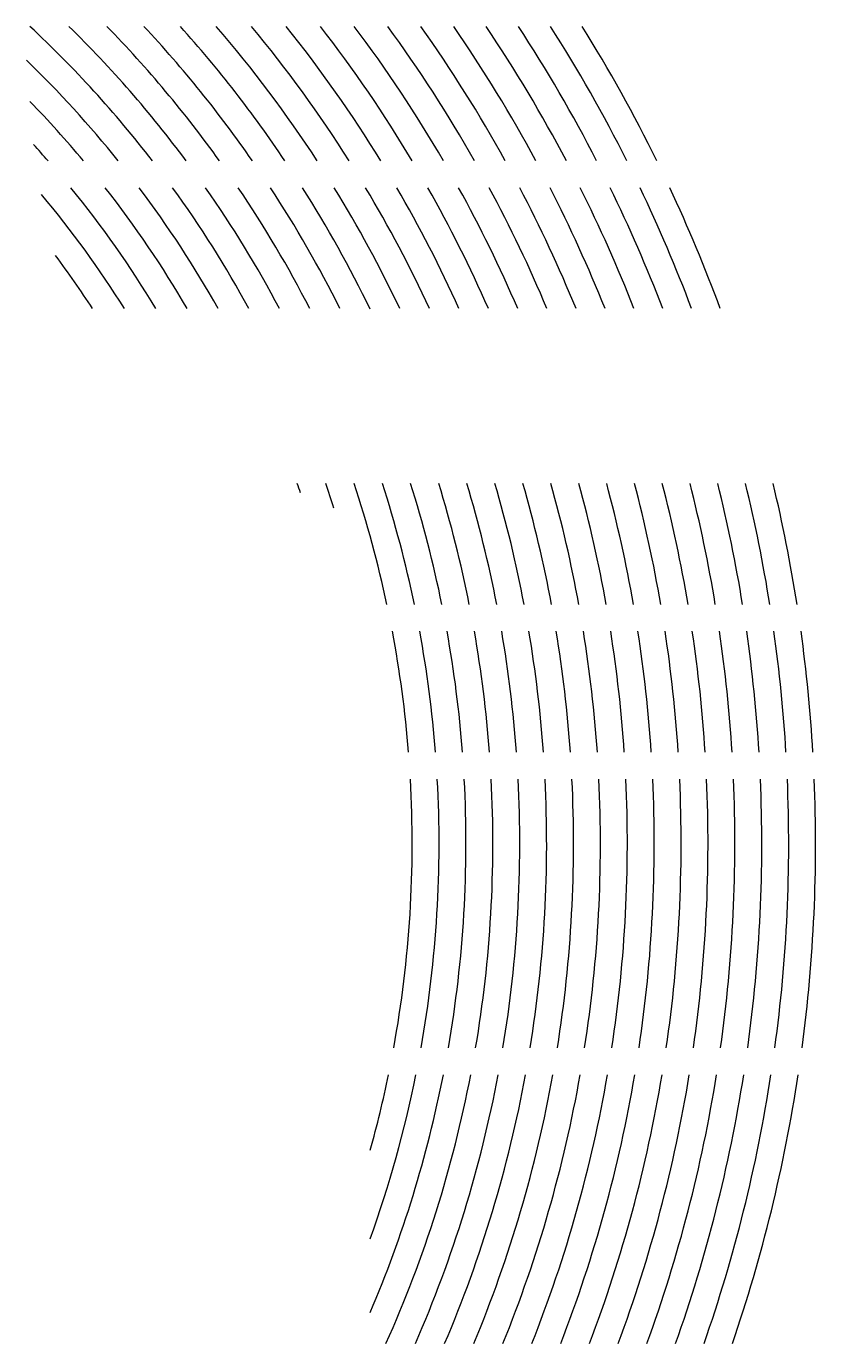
# Model space of a CAD drawing. Header units: metres. Extents: x 6 to 601, y -20 to 118.
# Drawn here: x 61.401 to 62.868, y 54.305 to 56.755 of the extents above; entities that cross this region are included whole.
import ezdxf

# ---------------------------------------------------------------- set-up
doc = ezdxf.new("R2010")
doc.units = ezdxf.units.M
doc.header["$MEASUREMENT"] = 0

msp = doc.modelspace()

# ---------------------------------------------------------------- linework, layer by layer
at = {"layer": 'Defpoints'}
for radius, start, end in [(2.0775, 37.6649, 47.0019), (2.1275, 36.6326, 45.5767), (2.1775, 35.6604, 44.2499), (2.2275, 34.7429, 43.01), (2.2775, 33.875, 41.8476), (2.3275, 33.0527, 40.7545), (2.3775, 32.272, 39.724), (2.4275, 31.5298, 38.7503), (2.4775, 30.823, 37.8281), (2.5275, 30.1491, 36.9532), (2.5775, 29.5056, 36.1216), (2.6275, 28.8905, 35.3299), (2.6775, 28.3018, 34.575), (2.7275, 27.7377, 33.8542), (2.7775, 27.1966, 33.1651), (2.8275, 26.6772, 32.5054), (2.8775, 26.1781, 31.8733), (2.0275, 38.7637, 45.9328), (1.9775, 39.9367, 44.2415), (1.9275, 41.1926, 42.3941), (1.9275, 31.0592, 39.2461), (1.9775, 30.1906, 38.0724), (2.0275, 29.372, 36.9738), (2.0775, 28.5988, 35.9426), (2.1275, 27.8672, 34.9723), (2.1775, 27.1738, 34.0571), (2.2275, 26.5155, 33.1921), (2.2775, 25.8543, 32.3731), (2.3275, 25.2937, 31.5961), (2.3775, 24.7256, 30.8578), (2.4275, 24.1834, 30.1553), (2.4775, 23.6652, 29.4857), (2.5275, 23.1694, 28.8469), (2.5775, 22.6945, 28.2364), (2.6275, 22.2393, 27.6525), (2.6775, 21.8025, 27.0933), (2.7275, 21.383, 26.5573), (2.7775, 20.9797, 26.0429), (2.8275, 20.5917, 25.5488), (2.8775, 20.2181, 25.0739), (1.8775, 31.9827, 39.9876), (1.8275, 32.9669, 36.7326), (2.0275, 18.7529, 19.28), (2.0775, 17.4701, 18.7983), (2.1275, 12.0584, 18.3406), (2.1775, 11.7775, 17.905), (2.2275, 11.5095, 17.4899), (2.2775, 11.2535, 17.094), (2.3275, 11.0087, 16.7159), (2.3775, 10.7743, 16.3544), (2.4275, 10.5499, 16.0084), (2.4775, 10.3346, 15.6769), (2.5275, 10.128, 15.359), (2.5775, 9.9295, 15.054), (2.6275, 9.7387, 14.7609), (2.6775, 9.5551, 14.4792), (2.7275, 9.3783, 14.2081), (2.7775, 9.208, 13.9471), (2.8275, 9.0438, 13.6957), (2.8775, 8.8854, 13.4532), (2.1275, 4.5685, 10.6849), (2.1775, 4.4634, 10.4367), (2.2275, 4.363, 10.1999), (2.2775, 4.267, 9.9737), (2.3275, 4.1752, 9.7573), (2.3775, 4.0872, 9.5502), (2.4275, 4.0029, 9.3517), (2.4775, 3.922, 9.1613), (2.5275, 3.8443, 8.9786), (2.5775, 3.7696, 8.803), (2.6275, 3.6978, 8.6342), (2.6775, 3.6286, 8.4718), (2.7275, 3.562, 8.3154), (2.7775, 3.4978, 8.1646), (2.8275, 3.4359, 8.0193), (2.8775, 3.3761, 7.8791), (2.1275, 349.6964, 3.2188), (2.1775, 349.9354, 3.1448), (2.2275, 350.1636, 3.0742), (2.2775, 350.3817, 3.0066), (2.3275, 350.5902, 2.942), (2.3775, 350.7898, 2.88), (2.4275, 350.9811, 2.8207), (2.4775, 351.1646, 2.7637), (2.5275, 351.3407, 2.709), (2.5775, 351.51, 2.6564), (2.6275, 351.6727, 2.6058), (2.6775, 351.8293, 2.5571), (2.7275, 351.98, 2.5102), (2.7775, 352.1253, 2.465), (2.8275, 352.2654, 2.4214), (2.8775, 352.4006, 2.3793), (2.2275, 336.9415, 348.8557), (2.1775, 340.2596, 348.5964), (2.1275, 344.4406, 348.3246), (2.2775, 335.8847, 349.1033), (2.3275, 336.4345, 349.3402), (2.3775, 336.959, 349.5669), (2.4275, 337.4601, 349.7841), (2.4775, 337.9391, 349.9925), (2.5275, 338.3977, 350.1924), (2.5775, 338.8372, 350.3845), (2.6275, 339.2587, 350.5691), (2.6775, 339.6633, 350.7468), (2.7275, 340.0521, 350.9179), (2.7775, 340.426, 351.0827), (2.8275, 340.7859, 351.2417), (2.8775, 341.1325, 351.395)]:
    msp.add_arc((59.9907, 55.2353), radius, start, end, dxfattribs=at)

doc.saveas('drawing.dxf')
